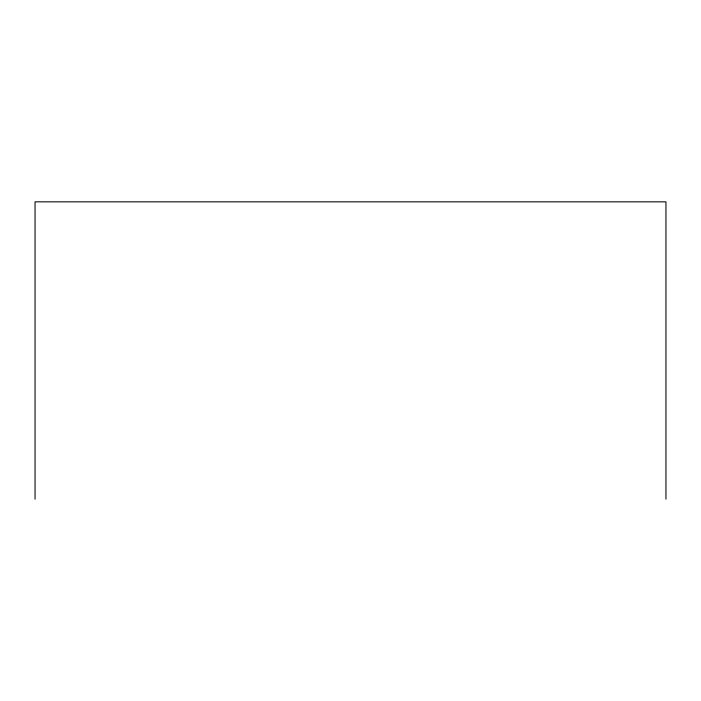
<?xml version="1.0" encoding="UTF-8"?>
<svg xmlns="http://www.w3.org/2000/svg" width="701" height="701" viewBox="0 0 701 701"><rect width="100%" height="100%" fill="white"/><g stroke="black" fill="none" stroke-linecap="round" stroke-linejoin="round"><path stroke-width="1.05" d="M665.95 499.165L665.95 201.835L35.05 201.835L35.05 499.165"/></g></svg>
